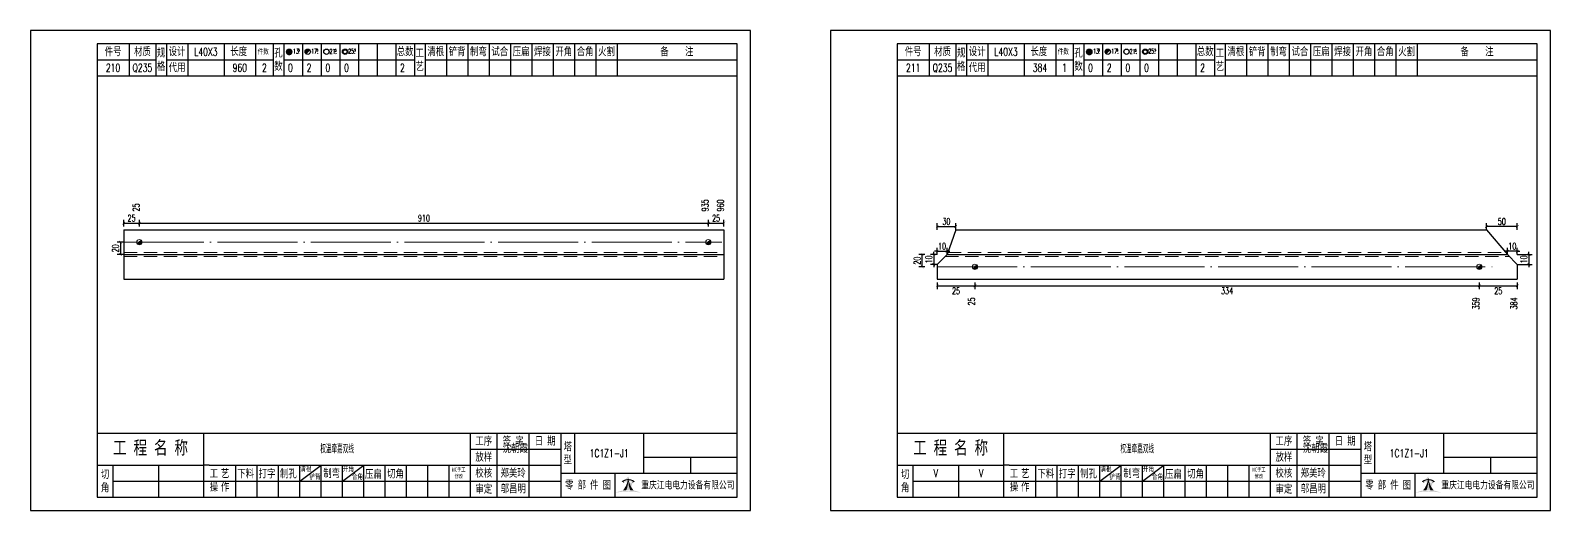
# Model space of a CAD drawing. Header units: millimetres. Extents: x -524 to 9570, y -2481 to 180.
# Drawn here: x 2700 to 3270, y -600 to -420 of the extents above; entities that cross this region are included whole.
import ezdxf
from ezdxf.enums import TextEntityAlignment as Align

# ---------------------------------------------------------------- set-up
doc = ezdxf.new("R2010")
doc.units = ezdxf.units.MM
doc.header["$LTSCALE"] = 20
doc.header["$PDMODE"] = 1
doc.linetypes.add('DASHDOT2X', pattern=[1.75, 1.5, -0.125, 0, -0.125])
doc.linetypes.add('HIDDEN', pattern=[0.375, 0.25, -0.125])
for name, color, linetype, lineweight in [('1', 7, 'Continuous', 25), ('11', 1, 'Continuous', 13), ('2', 1, 'HIDDEN', 13), ('5', 7, 'Continuous', 13), ('7', 3, 'DASHDOT2X', 13)]:
    doc.layers.add(name, color=color, linetype=linetype, lineweight=lineweight)
doc.styles.get("Standard").update_dxf_attribs({"font": 'simplex', "width": 0.7, "bigfont": 'gbhzfs.shx'})
doc.styles.add('SYMBOL_TXT', font='txt.shx', dxfattribs={"width": 0.6})
doc.styles.add('TITLE_TXT', font='simplex.shx', dxfattribs={"width": 0.75, "height": 2.5, "bigfont": 'gbhzfs.shx'})
doc.dimstyles.new('dimStyle4', dxfattribs={"dimtxt": 2.5, "dimasz": 1, "dimexe": 1.25, "dimexo": 0, "dimgap": 0.63, "dimtad": 2, "dimzin": 0, "dimdsep": 46, "dimtxsty": 'standard', "dimblk": 'ARCHTICK', "dimblk1": 'ARCHTICK', "dimblk2": 'ARCHTICK', "dimcen": 0.09, "dimadec": 0, "dimazin": 0, "dimtfac": 1, "dimtdec": 1, "dimtix": 1, "dimtmove": 2, "dimatfit": 3, "dimfxl": 0, "dimtolj": 1, "dimtzin": 0, "dimarcsym": 0})
doc.dimstyles.get("Standard").update_dxf_attribs({"dimtxt": 2.5, "dimasz": 1, "dimexe": 1.25, "dimexo": 0, "dimgap": 0.63, "dimtad": 1, "dimzin": 0, "dimdsep": 46, "dimtxsty": 'standard', "dimblk": 'ARCHTICK', "dimblk1": 'ARCHTICK', "dimblk2": 'ARCHTICK', "dimcen": 0.09, "dimadec": 0, "dimazin": 0, "dimtfac": 1, "dimtdec": 1, "dimtix": 1, "dimtmove": 2, "dimatfit": 3, "dimfxl": 0, "dimtolj": 1, "dimtzin": 0, "dimarcsym": 0})
pattern_1 = [(0, (-3, 0), (0, 0.0125), [])]

# ---------------------------------------------------------------- blocks, each defined once
blk = doc.blocks.new('M12_HOLE')
h = blk.add_hatch()
h.set_pattern_fill('LINE', scale=0.1, style=0)
h.set_pattern_definition(pattern_1)
h.paths.add_polyline_path([(-5, 0, 1), (-1, 0, 1)])
at = {"color": 7}
blk.add_circle((-3, 0), 2, dxfattribs=at)
at = {"color": 7, "attachment_point": 1, "style": 'SYMBOL_TXT'}
for s, insert, char_height, width in [('13\\f??|b0|i0|c0|p54;.', (-0.1170648347537053, 2.110404609075999), 3.5, 5.707453662650948), ('5', (3.739322910876695, 2.264550918150206), 1.8, 2.930899999712656)]:
    blk.add_mtext(s, dxfattribs=dict(at, insert=insert, char_height=char_height, width=width))
blk = doc.blocks.new('M16_HOLE')
h = blk.add_hatch()
h.set_pattern_fill('LINE', scale=0.1, style=0)
h.set_pattern_definition(pattern_1)
h.paths.add_polyline_path([(-1.585786437626905, 1.414213562373095, 0.668178637919299), (-5, 0, 0.198912367379658), (-4.414213562373095, -1.414213562373095)])
at = {"color": 7}
blk.add_circle((-3, 0), 2, dxfattribs=at)
at = {"color": 7, "attachment_point": 1, "style": 'SYMBOL_TXT'}
for s, insert, char_height, width in [('17.', (-0.443935574240129, 2.13042063441452), 3.5, 6.3164), ('5', (3.564570640825252, 2.25180437378188), 1.8, 1.822)]:
    blk.add_mtext(s, dxfattribs=dict(at, insert=insert, char_height=char_height, width=width))
blk = doc.blocks.new('M20_HOLE')
at = {"color": 7}
blk.add_circle((-3, 0), 2, dxfattribs=at)
at = {"color": 7, "attachment_point": 1, "style": 'SYMBOL_TXT'}
for s, insert, char_height, width in [('21.', (-0.6868754558352066, 2.009036737063269), 3.5, 6.0735), ('5', (3.321630759230175, 2.009036737063269), 1.8, 1.4576)]:
    blk.add_mtext(s, dxfattribs=dict(at, insert=insert, char_height=char_height, width=width))
blk = doc.blocks.new('M24_HOLE')
at = {"color": 7}
for radius in [2, 1.5]:
    blk.add_circle((-3, 0), radius, dxfattribs=at)
at = {"color": 7, "attachment_point": 1, "style": 'SYMBOL_TXT'}
for s, insert, char_height, width in [('25.', (-0.6868754558352066, 2.13042063441452), 3.5, 2.4294), ('5', (3.928980201610216, 2.25180437378188), 1.8, 1.9435)]:
    blk.add_mtext(s, dxfattribs=dict(at, insert=insert, char_height=char_height, width=width))
blk = doc.blocks.new('A$C1E394B87')
for p, q in [((270, 180), (0, 180)), ((0, 180), (0, 0)), ((270, 0), (270, 180)), ((0, 0), (270, 0))]:
    blk.add_line(p, q)
blk = doc.blocks.new('JgCard')
h = blk.add_hatch(color=256)
edge = h.paths.add_edge_path()
edge.add_arc((223.8016524729837, -21.84717885384339), 29.00860721842082, 79.81716678233735, 89.27812697573944)
edge.add_arc((224.5325955616654, -21.84717885384339), 29.00860721842082, 90.72187302426055, 100.1828332176626)
edge.add_arc((224.0279874541857, -3.830853464385541), 11.50536553551401, 89.30709440376557, 113.6959925615352, ccw=False)
edge.add_arc((224.3062605804644, -3.830853464385541), 11.50536553551401, 66.30400743846491, 90.69290559623443, ccw=False)
edge = h.paths.add_edge_path()
edge.add_arc((233.0302112674253, 13.18449056462987), 8.873034629199061, 191.5208225546964, 219.6965150385776)
edge.add_arc((215.3040367672247, 13.18449056462987), 8.873034629199061, 320.3034849614224, 348.4791774453036)
edge.add_arc((214.0326012329333, 11.43447699248611), 10.13453382683302, 338.1301204334909, 359.9154198731663)
edge.add_arc((234.3016468017167, 11.43447699248611), 10.13453382683302, 180.0845801266699, 201.8698795665091)
edge.add_line((225.937925765641, 10.90576856469295), (225.6552856147136, 10.35609493506945))
edge.add_arc((224.1679533083088, 7.853493107532699), 3.957321353349253, 91.41975307934291, 127.4827228769255)
edge.add_arc((215.3040367672247, 13.18449056462987), 8.873034629199061, 351.0860103832611, 357.2867084751834)
edge.add_line((222.396322269009, 10.90576856469295), (222.6789624199364, 10.35609493506945))
edge.add_line((222.6789624199364, 10.35609493506945), (221.7697188924139, 10.86032854938844))
edge.add_line((225.6552856147136, 10.35609493506945), (226.5654915637542, 10.86086227359522))
edge.add_arc((224.2330238305049, 7.883670059543192), 3.536460377387214, 93.80567765797379, 121.2894356209631)
edge.add_arc((224.1012242041452, 7.883670059543192), 3.536460377387214, 58.7105643790368, 86.1943223420262)
edge.add_arc((224.1679533083088, 7.853493107532699), 3.957321353349253, 52.53023982105776, 88.60436076552203)
edge.add_arc((233.0302112674253, 13.18449056462987), 8.873034629199061, 182.7132915248167, 188.9137221835162)
edge.add_line((224.1671240173246, 11.44943760304955), (224.1671240173246, 11.41951638194644))
blk.add_hatch(color=256).paths.add_polyline_path([(224.1671240173246, 11.41951638190653, 0.09534363958971465), (224.8964730213393, 7.65936347788454, -0.02857973389665951), (226.2029576453306, 7.517096850535836, -0.1235627947319866), (224.3359488967444, 11.41233217421416, -0.1204986991669159), (225.937925765641, 10.90576856469295), (225.6552856147136, 10.35609493506945), (226.5654915637542, 10.86086227359522, 0.5402417223769541), (226.575360567148, 10.99431825130466, 0.158715983985349), (224.2643381876442, 11.80964050730302, -0.02706108524003999), (224.1671240173246, 12.76445731824299, -0.02706225299216489), (224.0699034296731, 11.80959959181416, 0.1586661026302013), (221.7598355252794, 10.99377351487396, 0.5401762534625951), (221.7697205382283, 10.86032763670437, -5.881062471050359e-06), (221.7697188924139, 10.86032854938844), (222.6789624199364, 10.35609493506945), (222.396322269009, 10.90576856469295, -0.1204986991669226), (223.9982991379056, 11.41233217421416, -0.1235627947319868), (222.1312903893195, 7.517096850535836, -0.0285797338966575), (223.4377750133108, 7.65936347788454, 0.09534363958971454)])
for p, q in [((265, 175), (25, 175)), ((25, 175), (25, 5)), ((37, 175), (37, 163)), ((47, 175), (47, 163)), ((51, 175), (51, 163)), ((59, 175), (59, 163)), ((72.61005959575064, 175), (72.61005959575061, 163)), ((84.43573710762382, 175), (84.43573710762382, 163)), ((91, 175), (91, 163)), ((95, 175), (95, 163)), ((102, 175), (102, 163)), ((109, 175), (109, 163)), ((116, 175), (116, 163)), ((123, 175), (123, 163)), ((130, 175), (130, 163)), ((137, 175), (137, 163)), ((144, 175), (144, 163)), ((148, 175), (148, 163)), ((156, 175), (156, 163)), ((164, 175), (164, 163)), ((172, 175), (172, 163)), ((180, 175), (180, 163)), ((188, 175), (188, 163)), ((196, 175), (196, 163)), ((204, 175), (204, 163)), ((212, 175), (212, 163)), ((220, 175), (220, 163)), ((265, 5), (265, 175)), ((25, 169), (47, 169)), ((51, 168.9999999999999), (91, 168.9999999999999)), ((95, 168.9999999999999), (144, 168.9999999999999)), ((148, 169), (265, 169)), ((25, 163), (265, 163)), ((25, 29), (265, 29)), ((65, 17), (65, 29)), ((165, 5), (165, 29)), ((175, 5), (175, 29)), ((187, 5), (187, 29)), ((199, 5), (199, 29)), ((204, 29), (204, 14)), ((230, 14), (230, 29)), ((165, 23), (199, 23)), ((230, 20), (265, 20)), ((247.5, 20), (247.5, 14)), ((25, 17), (65, 17)), ((31, 5), (31, 17)), ((48, 17), (48, 5)), ((65, 5), (65, 17)), ((67, 17), (65, 17)), ((67, 17), (165, 17)), ((77, 5), (77, 17)), ((85, 5), (85, 17)), ((93, 5), (93, 17)), ((101, 5), (101, 17)), ((101, 11), (109, 17)), ((109, 5), (109, 17)), ((117, 5), (117, 17)), ((117, 11), (125, 17)), ((125, 5), (125, 17)), ((133, 5), (133, 17)), ((141, 5), (141, 17)), ((149, 5), (149, 17)), ((157, 5), (157, 17)), ((165, 17), (199, 17)), ((199, 14), (265, 14)), ((219.0802760739607, 14), (219.0802760739607, 5)), ((31, 11), (65, 11)), ((65, 11), (165, 11)), ((165, 11), (199, 11)), ((25, 5), (265, 5))]:
    blk.add_line(p, q)
blk.add_lwpolyline([(96.0334779468642, 171.9855941999696, -1), (98.0334779468642, 171.9855941999696, -1)], format="xyb", close=True)
for p in [(65.8050297978753, 166), (145, 96)]:
    blk.add_point(p)
blk.add_blockref('A$C1E394B87', (0, 0))
at = {"xscale": 0.5, "yscale": 0.5, "zscale": 0.5}
for name, p in [('M12_HOLE', (98.5334779468642, 171.9855941999696)), ('M16_HOLE', (105.5, 171.9999999999999)), ('M20_HOLE', (112.5, 171.9999999999999)), ('M24_HOLE', (119.5, 171.9999999999999))]:
    blk.add_blockref(name, p, dxfattribs=at)
at = {"attachment_point": 5, "style": 'TITLE_TXT'}
for s, insert, char_height, width in [('{\\fSimHei|b0|i0|c134|p2;件号}', (31, 172), 3, 15), ('{\\fSimHei|b0|i0|c134|p2;材质}', (42, 172), 3, 8), ('{\\fSimHei|b0|i0|c134|p2;规格}', (49, 169), 3, 4), ('{\\fSimHei|b0|i0|c134|p2;设计}', (55, 171.9999999999999), 3, 8.000000000000014), ('{\\fSimHei|b0|i0|c134|p2;长度}', (78.11684221050325, 172.0531705390044), 3, 8), ('{\\fSimHei|b0|i0|c134|p2;件数}', (87.3041250533895, 171.9999999999999), 2, 8.8244), ('{\\fSimHei|b0|i0|c134|p2;孔数}', (93, 169), 3, 4), ('{\\fSimHei|b0|i0|c134|p2;总数}', (140.5, 171.9999999999999), 3, 7), ('{\\fSimHei|b0|i0|c134|p2;工\\P艺}', (146, 169), 3, 4), ('{\\fSimHei|b0|i0|c134|p2;清根}', (152, 172), 3, 8), ('{\\fSimHei|b0|i0|c134|p2;铲背}', (160, 172), 3, 8), ('{\\fSimHei|b0|i0|c134|p2;制弯}', (168, 172), 3, 8.000000000000028), ('{\\fSimHei|b0|i0|c134|p2;试合}', (176, 172), 3, 8), ('{\\fSimHei|b0|i0|c134|p2;压扁}', (184, 172), 3, 8), ('{\\fSimHei|b0|i0|c134|p2;焊接}', (192, 172), 3, 8), ('{\\fSimHei|b0|i0|c134|p2;开角}', (200, 172), 3, 8.000000000000057), ('{\\fSimHei|b0|i0|c134|p2;合角}', (208, 172), 3, 8), ('{\\fSimHei|b0|i0|c134|p2;火割}', (216, 172), 3, 8), ('{\\fSimHei|b0|i0|c134|p2;备    注}', (242.3967818627186, 171.9765054582008), 3, 22), ('{\\fSimHei|b0|i0|c134|p2;代用}', (55, 166), 3, 8), ('{\\fSimHei|b0|i0|c134|p2;工 程 名 称}', (45.04268864723963, 23.33842704880232), 5, 47.33333333333334), ('{\\fSimHei|b0|i0|c134|p2;工序}', (170, 26), 3, 10), ('{\\fSimHei|b0|i0|c134|p2;签 字}', (181, 26), 3, 12), ('{\\fSimHei|b0|i0|c134|p2;^I沈朝霞}', (181.0520504248258, 23.27747906449889), 3, 12), ('{\\fSimHei|b0|i0|c134|p2;日 期}', (193, 26), 3, 12), ('{\\fSimHei|b0|i0|c134|p2;塔\\P型}', (201.5, 21.5), 3, 5.000000000000028), ('{\\fSimHei|b0|i0|c134|p2;放样}', (170, 20), 3, 10), ('{\\fSimHei|b0|i0|c134|p2;切\\P角}', (28, 11), 3, 6.000000000000004), ('{\\fSimHei|b0|i0|c134|p2;工\\P操}', (68.78408056366106, 11.29930144135182), 3, 6.000000000000004), ('{\\fSimHei|b0|i0|c134|p2;艺\\P作}', (73.01340619218274, 11.29930144135182), 3, 6.000000000000004), ('{\\fSimHei|b0|i0|c134|p2;下料}', (80.74376492044746, 13.75191016783555), 3, 8), ('{\\fSimHei|b0|i0|c134|p2;打字}', (88.74376492044746, 13.75191016783555), 3, 8), ('{\\fSimHei|b0|i0|c134|p2;制孔}', (96.74376492044746, 13.75191016783555), 3, 8.000000000000028), ('{\\fSimHei|b0|i0|c134|p2;清根}', (103.3080888185272, 15.56254542211099), 2, 8), ('{\\fSimHei|b0|i0|c134|p2;铲背}', (106.6982872637203, 12.58010217278223), 2, 8), ('{\\fSimHei|b0|i0|c134|p2;制弯}', (112.9524832210667, 13.86807755023182), 3, 8.000000000000028), ('{\\fSimHei|b0|i0|c134|p2;开角}', (119.2123351337376, 15.54156681030855), 2, 8.000000000000057), ('{\\fSimHei|b0|i0|c134|p2;合角}', (122.601153766583, 12.67610618408509), 2, 8), ('{\\fSimHei|b0|i0|c134|p2;压扁}', (128.5896913500159, 13.56672241423536), 3, 8), ('{\\fSimHei|b0|i0|c134|p2;切角}', (136.8970089545677, 13.6938446517654), 3, 8), ('{\\fSimHei|b0|i0|c134|p2;NC手工修改}', (160.6311373906198, 14.05820252967675), 1.5, 6.204069777279955), ('{\\fSimHei|b0|i0|c134|p2;校核}', (170, 14), 3, 10.00000000000003), ('{\\fSimHei|b0|i0|c134|p2;郑美玲}', (181, 14), 3, 12), ('{\\fSimHei|b0|i0|c134|p2;零 部 件 图}', (209.0827348158753, 9.5), 3, 30.76131175444226), ('{\\fSimHei|b0|i0|c134|p2;重庆江电电力设备有限公司}', (246.5086378857131, 9.475432444103376), 2.772000000000001, 63.29400000000002), ('{\\fSimHei|b0|i0|c134|p2;审定}', (170, 8), 3, 10), ('{\\fSimHei|b0|i0|c134|p2;邬昌明}', (181.0428184060297, 8.12303372435349), 3, 12)]:
    blk.add_mtext(s, dxfattribs=dict(at, insert=insert, char_height=char_height, width=width))
blk = doc.blocks.new('M16')
for p, q in [((-0.7071067811865476, -0.7071067811865476), (0.7071067811865475, 0.7071067811865475)), ((-0.4, 4.898425415289509e-17), (0.4, 0)), ((2.449212707644755e-17, 0.4), (0, -0.4))]:
    blk.add_line(p, q)
blk.add_circle((0, 0), 1)
for centre, radius, end in [((0, 0), 0.8, 45.00000000000001), ((0, 0), 0.6, 45.00000000000001), ((0, 0), 0.4, 45.00000000000001), ((-5.551115123125783e-17, -5.551115123125783e-17), 0.2, 45)]:
    blk.add_arc(centre, radius, 225, end)
blk = doc.blocks.new('_ArchTick')
at = {"color": 0, "linetype": 'ByBlock', "const_width": 0.15}
blk.add_lwpolyline([(-0.5, -0.5), (0.5, 0.5)], dxfattribs=at)
blk = doc.blocks.new('*D458')
at = {"layer": '1', "color": 0, "lineweight": -2}
for p, q in [((2734.75, -499.375), (2732.5, -499.375)), ((2733.75, -499.375), (2733.75, -504)), ((2734.75, -504), (2732.5, -504))]:
    blk.add_line(p, q, dxfattribs=at)
at = {"layer": 'Defpoints', "color": 0}
for p in [(2734.75, -499.375), (2733.75, -504), (2734.75, -504)]:
    blk.add_point(p, dxfattribs=at)
at = {"layer": '1', "color": 0, "lineweight": -2}
for p, rotation in [((2733.75, -499.375), 90), ((2733.75, -504), 270)]:
    blk.add_blockref('_ArchTick', p, dxfattribs=dict(at, rotation=rotation))
at = {"layer": '1', "color": 0, "insert": (2731.87, -501.6874999999995), "char_height": 2.5, "attachment_point": 5, "rotation": 90}
blk.add_mtext('\\A1;20', dxfattribs=at)
blk = doc.blocks.new('*D459')
at = {"layer": '11', "color": 0, "lineweight": -2}
for p, q in [((3040, -514.5), (3040, -517)), ((3040, -515.75), (3054.155814290147, -515.75)), ((3054.155814290147, -514.5), (3054.155814290147, -517))]:
    blk.add_line(p, q, dxfattribs=at)
at = {"layer": 'Defpoints', "color": 0}
for p in [(3040, -514.5), (3054.155814290147, -514.5), (3054.155814290147, -515.75)]:
    blk.add_point(p, dxfattribs=at)
at = {"layer": '11', "color": 0, "lineweight": -2, "rotation": 180}
blk.add_blockref('_ArchTick', (3040, -515.75), dxfattribs=at)
at = {"layer": '11', "color": 0, "lineweight": -2}
blk.add_blockref('_ArchTick', (3054.155814290147, -515.75), dxfattribs=at)
at = {"layer": '11', "color": 0, "insert": (3047.077907145073, -517.63), "char_height": 2.5, "attachment_point": 5}
blk.add_mtext('\\A1;25', dxfattribs=at)
blk = doc.blocks.new('*D460')
at = {"layer": '11', "color": 0, "lineweight": -2}
for p, q in [((3054.155814290147, -514.5), (3054.155814290147, -517)), ((3054.155814290147, -515.75), (3243.277493206502, -515.75)), ((3243.277493206502, -514.5), (3243.277493206502, -517))]:
    blk.add_line(p, q, dxfattribs=at)
at = {"layer": 'Defpoints', "color": 0}
for p in [(3054.155814290147, -514.5), (3243.277493206502, -514.5), (3243.277493206502, -515.75)]:
    blk.add_point(p, dxfattribs=at)
at = {"layer": '11', "color": 0, "lineweight": -2, "rotation": 180}
blk.add_blockref('_ArchTick', (3054.155814290147, -515.75), dxfattribs=at)
at = {"layer": '11', "color": 0, "lineweight": -2}
blk.add_blockref('_ArchTick', (3243.277493206502, -515.75), dxfattribs=at)
at = {"layer": '11', "color": 0, "insert": (3148.716653748324, -517.63), "char_height": 2.5, "attachment_point": 5}
blk.add_mtext('\\A1;334', dxfattribs=at)
blk = doc.blocks.new('*D461')
at = {"layer": '11', "color": 0, "lineweight": -2}
for p, q in [((3243.277493206502, -514.5), (3243.277493206502, -517)), ((3243.277493206502, -515.75), (3257.5, -515.75)), ((3257.5, -514.5), (3257.5, -517))]:
    blk.add_line(p, q, dxfattribs=at)
at = {"layer": 'Defpoints', "color": 0}
for p in [(3243.277493206502, -514.5), (3257.5, -514.5), (3257.5, -515.75)]:
    blk.add_point(p, dxfattribs=at)
at = {"layer": '11', "color": 0, "lineweight": -2, "rotation": 180}
blk.add_blockref('_ArchTick', (3243.277493206502, -515.75), dxfattribs=at)
at = {"layer": '11', "color": 0, "lineweight": -2}
blk.add_blockref('_ArchTick', (3257.5, -515.75), dxfattribs=at)
at = {"layer": '11', "color": 0, "insert": (3250.388746603251, -517.63), "char_height": 2.5, "attachment_point": 5}
blk.add_mtext('\\A1;25', dxfattribs=at)
blk = doc.blocks.new('*D463')
at = {"layer": '11', "color": 0, "lineweight": -2}
for p, q in [((3040, -504), (3040, -501.5)), ((3043.700000000001, -504), (3043.700000000001, -501.5)), ((3040, -502.75), (3039, -502.75)), ((3040, -502.75), (3043.700000000001, -502.75)), ((3043.700000000001, -502.75), (3044.700000000001, -502.75))]:
    blk.add_line(p, q, dxfattribs=at)
at = {"layer": 'Defpoints', "color": 0}
for p in [(3040, -504), (3043.700000000001, -502.75), (3043.700000000001, -504)]:
    blk.add_point(p, dxfattribs=at)
at = {"layer": '11', "color": 0, "lineweight": -2}
blk.add_blockref('_ArchTick', (3040, -502.75), dxfattribs=at)
at = {"layer": '11', "color": 0, "lineweight": -2, "rotation": 180}
blk.add_blockref('_ArchTick', (3043.700000000001, -502.75), dxfattribs=at)
at = {"layer": '11', "color": 0, "insert": (3041.85, -500.87), "char_height": 2.5, "attachment_point": 5}
blk.add_mtext('\\A1;10', dxfattribs=at)
blk = doc.blocks.new('*D464')
at = {"layer": '11', "color": 0, "lineweight": -2}
for p, q in [((3040, -504), (3037.5, -504)), ((3038.75, -504), (3038.75, -503)), ((3038.75, -504), (3038.75, -507.7)), ((3040, -507.7), (3037.5, -507.7)), ((3038.75, -507.7), (3038.75, -508.7))]:
    blk.add_line(p, q, dxfattribs=at)
at = {"layer": 'Defpoints', "color": 0}
for p in [(3040, -504), (3038.75, -507.7), (3040, -507.7)]:
    blk.add_point(p, dxfattribs=at)
at = {"layer": '11', "color": 0, "lineweight": -2}
for p, rotation in [((3038.75, -504), 270), ((3038.75, -507.7), 90)]:
    blk.add_blockref('_ArchTick', p, dxfattribs=dict(at, rotation=rotation))
at = {"layer": '11', "color": 0, "insert": (3036.87, -505.8499999999995), "char_height": 2.5, "attachment_point": 5, "rotation": 90}
blk.add_mtext('\\A1;10', dxfattribs=at)
blk = doc.blocks.new('*D465')
at = {"layer": '11', "color": 0, "lineweight": -2}
for p, q in [((3245.9375, -494.75), (3245.9375, -492.25)), ((3257.5, -493.5), (3245.9375, -493.5)), ((3257.5, -494.75), (3257.5, -492.25))]:
    blk.add_line(p, q, dxfattribs=at)
at = {"layer": 'Defpoints', "color": 0}
for p in [(3245.9375, -493.5), (3245.9375, -494.75), (3257.5, -494.75)]:
    blk.add_point(p, dxfattribs=at)
at = {"layer": '11', "color": 0, "lineweight": -2, "rotation": 180}
blk.add_blockref('_ArchTick', (3245.9375, -493.5), dxfattribs=at)
at = {"layer": '11', "color": 0, "lineweight": -2}
blk.add_blockref('_ArchTick', (3257.5, -493.5), dxfattribs=at)
at = {"layer": '11', "color": 0, "insert": (3251.71875, -491.62), "char_height": 2.5, "attachment_point": 5}
blk.add_mtext('\\A1;50', dxfattribs=at)
blk = doc.blocks.new('*D466')
at = {"layer": '11', "color": 0, "lineweight": -2}
for p, q in [((3253.799999999999, -504), (3253.799999999999, -501.5)), ((3257.5, -504), (3257.5, -501.5)), ((3253.799999999999, -502.75), (3252.799999999999, -502.75)), ((3257.5, -502.75), (3253.799999999999, -502.75)), ((3257.5, -502.75), (3258.5, -502.75))]:
    blk.add_line(p, q, dxfattribs=at)
at = {"layer": 'Defpoints', "color": 0}
for p in [(3253.799999999999, -502.75), (3253.799999999999, -504), (3257.5, -504)]:
    blk.add_point(p, dxfattribs=at)
at = {"layer": '11', "color": 0, "lineweight": -2}
blk.add_blockref('_ArchTick', (3253.799999999999, -502.75), dxfattribs=at)
at = {"layer": '11', "color": 0, "lineweight": -2, "rotation": 180}
blk.add_blockref('_ArchTick', (3257.5, -502.75), dxfattribs=at)
at = {"layer": '11', "color": 0, "insert": (3255.65, -500.87), "char_height": 2.5, "attachment_point": 5}
blk.add_mtext('\\A1;10', dxfattribs=at)
blk = doc.blocks.new('*D467')
at = {"layer": '11', "color": 0, "lineweight": -2}
for p, q in [((3257.5, -504), (3263.125, -504)), ((3261.875, -504), (3261.875, -503)), ((3261.875, -504), (3261.875, -507.7)), ((3257.5, -507.7), (3263.125, -507.7)), ((3261.875, -507.7), (3261.875, -508.7))]:
    blk.add_line(p, q, dxfattribs=at)
at = {"layer": 'Defpoints', "color": 0}
for p in [(3257.5, -504), (3257.5, -507.7), (3261.875, -507.7)]:
    blk.add_point(p, dxfattribs=at)
at = {"layer": '11', "color": 0, "lineweight": -2}
for p, rotation in [((3261.875, -504), 270), ((3261.875, -507.7), 90)]:
    blk.add_blockref('_ArchTick', p, dxfattribs=dict(at, rotation=rotation))
at = {"layer": '11', "color": 0, "insert": (3259.995, -505.8499999999995), "char_height": 2.5, "attachment_point": 5, "rotation": 90}
blk.add_mtext('\\A1;10', dxfattribs=at)

msp = doc.modelspace()

# ---------------------------------------------------------------- linework, layer by layer
at = {"layer": '1'}
for p, q in [((2735, -494.75), (2735, -513.25)), ((2735, -494.75), (2960, -494.75)), ((2960, -494.75), (2960, -513.25)), ((3046.9375, -494.75), (3043.700000000001, -504)), ((3046.9375, -494.75), (3245.9375, -494.75)), ((3245.9375, -494.75), (3253.799999999999, -504)), ((2735, -504), (2960, -504)), ((3043.700000000001, -504), (3040, -507.7)), ((3043.700000000001, -504), (3253.799999999999, -504)), ((3253.799999999999, -504), (3257.5, -507.7)), ((3040, -507.7), (3040, -513.25)), ((3257.5, -507.7), (3257.5, -513.25)), ((2735, -513.25), (2960, -513.25)), ((3040, -513.25), (3257.5, -513.25))]:
    msp.add_line(p, q, dxfattribs=at)
at = {"layer": '2'}
for p, q in [((2735, -503.30625), (2960, -503.30625)), ((2735, -504.69375), (2960, -504.69375)), ((3043.00625, -504.69375), (3254.49375, -504.69375)), ((3043.942812499999, -503.30625), (3253.210312499999, -503.30625))]:
    msp.add_line(p, q, dxfattribs=at)
at = {"layer": '7'}
for p, q in [((2735, -499.375), (2959.203894633711, -499.375)), ((3040, -508.625), (3248.277493206502, -508.625))]:
    msp.add_line(p, q, dxfattribs=at)

# ---------------------------------------------------------------- block references
at = {"layer": '1'}
for p in [(2700, -600), (3000, -600)]:
    msp.add_blockref('JgCard', p, dxfattribs=at)
at = {"layer": '5'}
for p in [(2740.861066701436, -499.375), (2954.203894633711, -499.375), (3054.155814290147, -508.625), (3243.277493206502, -508.625)]:
    msp.add_blockref('M16', p, dxfattribs=at)

# ---------------------------------------------------------------- texts
at = {"layer": '1', "width": 0.7}
for s, p in [('L40X3', (2765.805029797875, -428)), ('L40X3', (3065.805029797875, -428)), ('210', (2731, -434)), ('Q235', (2742, -434)), ('960', (2778.522898351686, -434)), ('2', (2787.717868553811, -434)), ('0', (2797.5, -434)), ('2', (2804.5, -434)), ('0', (2811.5, -434)), ('0', (2818.5, -434)), ('2', (2839.5, -434)), ('211', (3031, -434)), ('Q235', (3042, -434)), ('384', (3078.522898351686, -434)), ('1', (3087.717868553811, -434)), ('0', (3097.5, -434)), ('2', (3104.5, -434)), ('0', (3111.5, -434)), ('0', (3118.5, -434)), ('2', (3139.5, -434)), ('权温牵嘉双线', (2815, -577)), ('权温牵嘉双线', (3115, -577)), ('1C1Z1-J1', (2917, -578.5)), ('1C1Z1-J1', (3217, -578.5)), ('V', (3039.5, -586)), ('V', (3056.5, -586))]:
    msp.add_text(s, height=3, dxfattribs=at).set_placement(p, align=Align.MIDDLE_CENTER)
for s, p in [('935', (2954.203894633711, -487.875)), ('960', (2960, -487.875)), ('25', (2740.861066701436, -487.875))]:
    msp.add_text(s, height=2.5, rotation=90, dxfattribs=at).set_placement(p)
for s, p in [('25', (3054.155814290147, -520.125)), ('359', (3243.277493206502, -520.125)), ('384', (3257.5, -520.125))]:
    msp.add_text(s, height=2.5, rotation=90, dxfattribs=at).set_placement(p, align=Align.RIGHT)

# ---------------------------------------------------------------- dimensions: what is measured, and where the dimension line sits
at = {"layer": '1'}
dim = msp.add_linear_dim(base=(2733.75, -504), p1=(2734.75, -499.375), p2=(2734.75, -504), angle=90, text='20', dimstyle='standard', override={"dimtxt": 2.5}, dxfattribs=at)
dim.commit()
dim.dimension.update_dxf_attribs({"geometry": '*D458', "text_midpoint": (2731.87, -501.6874999999995)})
msp.add_linear_dim(base=(3034.375, -504), p1=(3035.375, -508.625), p2=(3035.375, -504), angle=90, text='20', dimstyle='standard', override={"dimtxt": 2.5}, dxfattribs=at).render()
at = {"layer": '11'}
for base, p1, p2, text in [((2740.861066701436, -492.25), (2735, -493.5), (2740.861066701436, -493.5), '25'), ((2954.203894633711, -492.25), (2740.861066701436, -493.5), (2954.203894633711, -493.5), '910'), ((2960, -492.25), (2954.203894633711, -493.5), (2960, -493.5), '25'), ((3046.9375, -493.5), (3040, -494.75), (3046.9375, -494.75), '30')]:
    msp.add_linear_dim(base=base, p1=p1, p2=p2, text=text, dimstyle='standard', override={"dimtxt": 2.5}, dxfattribs=at).render()
for base, p1, p2, text, dimstyle, picture, middle in [((3245.9375, -493.5), (3257.5, -494.75), (3245.9375, -494.75), '50', 'standard', '*D465', (3251.71875, -491.62)), ((3043.700000000001, -502.75), (3040, -504), (3043.700000000001, -504), '10', 'standard', '*D463', (3041.85, -500.87)), ((3253.799999999999, -502.75), (3257.5, -504), (3253.799999999999, -504), '10', 'standard', '*D466', (3255.65, -500.87)), ((3054.155814290147, -515.75), (3040, -514.5), (3054.155814290147, -514.5), '25', 'dimStyle4', '*D459', (3047.077907145073, -517.63)), ((3243.277493206502, -515.75), (3054.155814290147, -514.5), (3243.277493206502, -514.5), '334', 'dimStyle4', '*D460', (3148.716653748324, -517.63)), ((3257.5, -515.75), (3243.277493206502, -514.5), (3257.5, -514.5), '25', 'dimStyle4', '*D461', (3250.388746603251, -517.63))]:
    dim = msp.add_linear_dim(base=base, p1=p1, p2=p2, text=text, dimstyle=dimstyle, override={"dimtxt": 2.5}, dxfattribs=at)
    dim.commit()
    dim.dimension.update_dxf_attribs({"geometry": picture, "text_midpoint": middle})
for base, p1, p2, picture, middle in [((3038.75, -507.7), (3040, -504), (3040, -507.7), '*D464', (3036.87, -505.8499999999995)), ((3261.875, -507.7), (3257.5, -504), (3257.5, -507.7), '*D467', (3259.995, -505.8499999999995))]:
    dim = msp.add_linear_dim(base=base, p1=p1, p2=p2, angle=90, text='10', dimstyle='standard', override={"dimtxt": 2.5}, dxfattribs=at)
    dim.commit()
    dim.dimension.update_dxf_attribs({"geometry": picture, "text_midpoint": middle})

doc.saveas('drawing.dxf')
